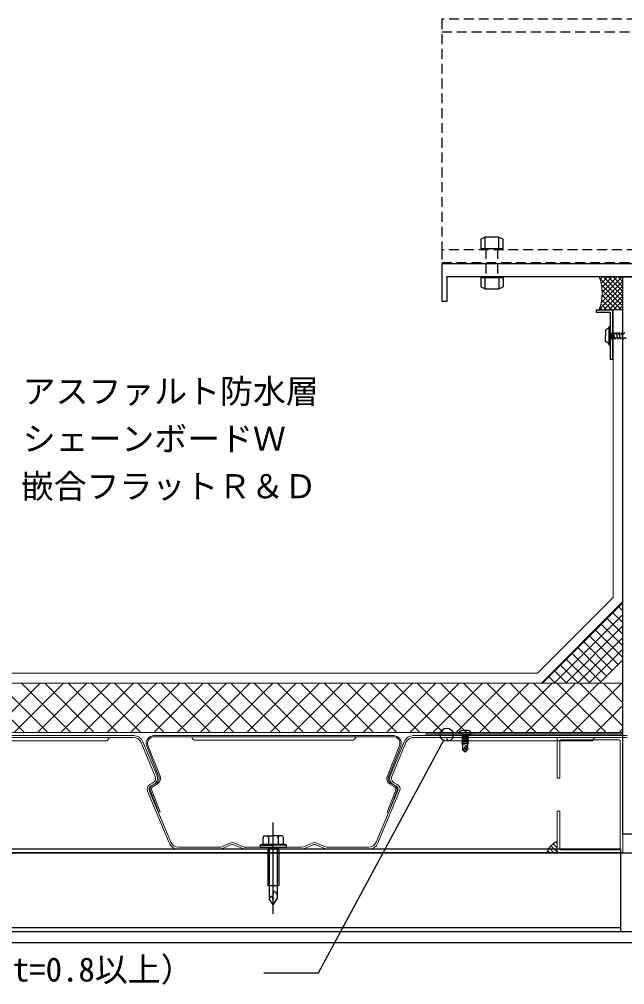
# Model space of a CAD drawing. Units: millimetres, scale not verified. Extents: x -3038 to 3038, y -2115 to 2115.
# Drawn here: x -2249 to -1881, y 1065 to 1651 of the extents above; entities that cross this region are included whole.
import ezdxf
from ezdxf.enums import TextEntityAlignment as Align

# ---------------------------------------------------------------- set-up
doc = ezdxf.new("R2010")
doc.units = ezdxf.units.MM
doc.header["$LTSCALE"] = 5
doc.linetypes.add('DASHED1', pattern=[1.8, 1.2, -0.6])
doc.linetypes.add('LONG_DASHED1', pattern=[7, 6, -1])
for name, color, linetype in [('0-2_母屋', 7, 'Continuous'), ('0-B_ビス', 7, 'Continuous'), ('0-E_テキスト___1', 7, 'Continuous'), ('1-2__0-E_テキスト', 4, 'Continuous'), ('1-3__0-1_鉄骨', 4, 'Continuous')]:
    doc.layers.add(name, color=color, linetype=linetype)
for name, color, linetype, lineweight in [('0-3_デッキ', 3, 'Continuous', 18), ('0-8_防水層', 4, 'Continuous', 18), ('0-9_断熱層', 5, 'Continuous', 18), ('0-A_キャント', 222, 'Continuous', 18)]:
    doc.layers.add(name, color=color, linetype=linetype, lineweight=lineweight)
doc.styles.add('ＭＳ ゴシック', font='')
doc.styles.get('ＭＳ ゴシック').set_extended_font_data('MS Gothic')

msp = doc.modelspace()

# ---------------------------------------------------------------- linework, layer by layer
at = {"layer": '0-2_母屋'}
for p, q in [((-1881.629, 1475.125), (-1881.629, 1495.125)), ((-1881.632, 1297.751), (-1881.629, 1474.97)), ((-1921.629, 1145.707), (-1925.368, 1149.446)), ((-1921.629, 1148.207), (-1924.029, 1150.607)), ((-1921.629, 1150.707), (-1922.498, 1151.576)), ((-1921.629, 1151.748), (-1922.163, 1151.626)), ((-1921.75, 1151.714), (-1921.958, 1151.673)), ((-1882.979, 1147.309), (-2935.262, 1147.309)), ((-1882.979, 1145.009), (-2935.262, 1145.009)), ((-2935.262, 1145.009), (-1135.262, 1145.009)), ((-1926.034, 1145.104), (-1927.372, 1146.442)), ((-1926.497, 1148.071), (-1923.531, 1145.104)), ((-1882.979, 1097.309), (-1882.979, 1147.309)), ((-1882.979, 1099.61), (-2935.262, 1099.61)), ((-2935.262, 1097.309), (-1806.199, 1097.309)), ((-1135.262, 1090.35), (-2935.262, 1090.35))]:
    msp.add_line(p, q, dxfattribs=at)
msp.add_lwpolyline([(-1706.645, 1495.101), (-1706.645, 1156.539), (-1881.629, 1156.539), (-1881.629, 1495.101)], close=True, dxfattribs=at)
msp.add_lwpolyline([(-1922.163, 1151.626), (-1922.366, 1151.572), (-1922.565, 1151.509), (-1922.759, 1151.436), (-1922.869, 1151.388), (-1923.02, 1151.316), (-1923.271, 1151.173), (-1923.513, 1151.013), (-1923.749, 1150.84), (-1923.979, 1150.657), (-1924.206, 1150.469), (-1924.337, 1150.359), (-1924.466, 1150.251), (-1924.687, 1150.064), (-1924.906, 1149.875), (-1925.12, 1149.684), (-1925.328, 1149.488), (-1925.53, 1149.285), (-1925.643, 1149.163), (-1925.758, 1149.034), (-1925.948, 1148.804), (-1926.129, 1148.566), (-1926.302, 1148.322), (-1926.467, 1148.071), (-1926.626, 1147.817), (-1926.716, 1147.667), (-1926.851, 1147.432), (-1927.075, 1147.023), (-1927.289, 1146.609), (-1927.496, 1146.192), (-1927.696, 1145.771), (-1927.893, 1145.349), (-1928.007, 1145.104)], dxfattribs=at)
at = {"layer": '0-3_デッキ'}
for p, q in [((-2308.861, 1216.309), (-2179.111, 1216.309)), ((-2179.111, 1215.11), (-2308.861, 1215.11)), ((-2193.987, 1215.11), (-2194.853, 1213.609)), ((-2021.155, 1216.398), (-2166.555, 1216.398)), ((-2021.155, 1215.598), (-2166.555, 1215.598)), ((-2143.855, 1215.598), (-2142.989, 1214.098)), ((-2043.855, 1215.598), (-2044.721, 1214.098)), ((-2008.861, 1216.309), (-1879.111, 1216.309)), ((-1879.111, 1215.11), (-2008.861, 1215.11)), ((-2001.485, 1217.348), (-1881.629, 1217.348)), ((-1987.831, 1213.109), (-1988.986, 1215.11)), ((-1882.759, 1215.107), (-1927.759, 1215.107)), ((-1921.629, 1215.11), (-1921.629, 1190.373)), ((-1881.629, 1145.873), (-1881.629, 1215.373)), ((-2292.255, 1213.109), (-2195.719, 1213.109)), ((-2165.883, 1191.468), (-2174.499, 1212.041)), ((-2173.393, 1212.504), (-2164.776, 1191.932)), ((-2163.708, 1191.339), (-2171.078, 1209.991)), ((-2162.963, 1191.633), (-2170.334, 1210.285)), ((-2142.123, 1213.598), (-2045.587, 1213.598)), ((-2024.924, 1191.182), (-2017.386, 1210.259)), ((-2024.087, 1191.124), (-2016.642, 1209.965)), ((-2023.196, 1191.932), (-2014.58, 1212.504)), ((-2013.473, 1212.041), (-2022.089, 1191.468)), ((-1920.029, 1213.273), (-1920.029, 1190.373)), ((-1919.529, 1213.773), (-1883.729, 1213.773)), ((-1883.229, 1213.273), (-1883.229, 1147.473)), ((-2169.156, 1186.654), (-2167.255, 1187.654)), ((-2166.696, 1186.592), (-2168.598, 1185.592)), ((-2165.01, 1187.632), (-2167.559, 1186.176)), ((-2164.613, 1186.937), (-2167.163, 1185.481)), ((-2023.182, 1186.693), (-2020.487, 1185.154)), ((-2022.785, 1187.416), (-2020.235, 1185.96)), ((-2019.374, 1185.592), (-2021.276, 1186.592)), ((-2020.718, 1187.654), (-2018.816, 1186.654)), ((-1921.629, 1190.373), (-1920.029, 1190.373)), ((-2157.439, 1151.114), (-2170.619, 1182.585)), ((-2169.512, 1183.049), (-2156.331, 1151.578)), ((-2168.775, 1182.715), (-2163.606, 1169.634)), ((-2168.031, 1183.009), (-2162.862, 1169.929)), ((-2031.64, 1151.578), (-2018.46, 1183.049)), ((-2017.353, 1182.585), (-2030.534, 1151.114)), ((-2019.764, 1182.794), (-2024.933, 1169.713)), ((-2163.606, 1169.634), (-2162.862, 1169.929)), ((-1921.629, 1170.373), (-1920.029, 1170.373)), ((-1921.629, 1170.373), (-1921.629, 1145.873)), ((-1920.029, 1170.373), (-1920.029, 1147.473)), ((-2126.11, 1148.59), (-2119.915, 1151.245)), ((-2119.443, 1150.142), (-2125.638, 1147.487)), ((-2112.32, 1147.481), (-2118.662, 1150.145)), ((-2118.197, 1151.251), (-2111.855, 1148.587)), ((-2076.11, 1148.59), (-2069.915, 1151.245)), ((-2069.443, 1150.142), (-2075.637, 1147.487)), ((-2062.32, 1147.481), (-2068.662, 1150.145)), ((-2068.197, 1151.251), (-2061.855, 1148.587)), ((-2151.72, 1148.509), (-2126.504, 1148.509)), ((-2126.504, 1147.309), (-2151.72, 1147.309)), ((-2143.394, 1147.309), (-2139.057, 1147.309)), ((-2111.468, 1148.509), (-2076.504, 1148.509)), ((-2111.468, 1148.509), (-2076.504, 1148.509)), ((-2076.504, 1147.309), (-2111.468, 1147.309)), ((-2076.504, 1147.309), (-2111.468, 1147.309)), ((-2109.468, 1147.309), (-2090.389, 1147.309)), ((-2097.548, 1147.646), (-2090.701, 1147.646)), ((-2061.468, 1148.509), (-2036.252, 1148.509)), ((-2036.252, 1147.309), (-2061.468, 1147.309)), ((-1921.129, 1145.373), (-1882.129, 1145.373)), ((-1919.529, 1146.973), (-1883.729, 1146.973))]:
    msp.add_line(p, q, dxfattribs=at)
for points in [[(-1881.629, 1216.546), (-2001.485, 1216.546), (-2001.485, 1217.348)], [(-1987.831, 1213.109), (-1900.141, 1213.109), (-1898.986, 1215.11)], [(-2019.02, 1182.5), (-2024.189, 1169.419), (-2024.933, 1169.713)]]:
    msp.add_lwpolyline(points, dxfattribs=at)
for centre, radius, start, end in [((-2179.111, 1210.109), 6.2, 22.72491, 90), ((-2179.111, 1210.109), 5, 22.72491, 90), ((-2166.555, 1211.598), 4.8, 90, 199.56197), ((-2166.555, 1211.598), 4, 90, 199.56197), ((-2142.123, 1214.598), 1, 210, 270), ((-2045.587, 1214.598), 1, 270, 330), ((-2021.155, 1211.598), 4.8, 340.43802, 90), ((-2021.155, 1211.598), 4, 340.43802, 90), ((-2008.861, 1210.109), 6.2, 90, 157.27505), ((-2008.861, 1210.109), 5, 90, 157.27505), ((-2195.719, 1214.11), 1, 270, 330), ((-1919.529, 1213.273), 0.5, 90, 180), ((-1883.729, 1213.273), 0.5, 0, 90), ((-2168.65, 1190.309), 3, 297.72493, 22.72493), ((-2168.65, 1190.309), 4.2, 297.72493, 22.72493), ((-2166.498, 1190.237), 3, 299.73012, 21.56197), ((-2166.498, 1190.237), 3.8, 299.73012, 21.56197), ((-2021.297, 1190.021), 3.8, 158.43802, 240.26987), ((-2021.297, 1190.021), 3, 158.43802, 240.26987), ((-2019.322, 1190.309), 4.2, 157.27505, 242.27505), ((-2019.322, 1190.309), 3, 157.27505, 242.27505), ((-2167.668, 1183.822), 3.2, 117.72491, 202.72493), ((-2167.668, 1183.822), 2, 117.72491, 202.72493), ((-2166.171, 1183.744), 2.8, 119.7301, 201.56197), ((-2166.171, 1183.744), 2, 119.7301, 201.56197), ((-2021.624, 1183.529), 2, 338.43802, 60.26987), ((-2021.624, 1183.529), 2.8, 338.43802, 60.26987), ((-2020.304, 1183.822), 2, 337.27505, 62.27505), ((-2020.304, 1183.822), 3.2, 337.27505, 62.27505), ((-2151.72, 1153.509), 6.2, 202.72493, 270), ((-2151.72, 1153.509), 5, 202.72493, 270), ((-2119.049, 1149.223), 2.2, 67.2135, 113.19858), ((-2119.049, 1149.223), 1, 67.2135, 113.19858), ((-2069.049, 1149.223), 2.2, 67.2135, 113.19858), ((-2069.049, 1149.223), 1, 67.2135, 113.19858), ((-2036.252, 1153.509), 5, 270, 337.27505), ((-2036.252, 1153.509), 6.2, 270, 337.27505), ((-2126.504, 1149.509), 1, 270, 293.19858), ((-2126.504, 1149.509), 2.2, 270, 293.19858), ((-2111.468, 1149.509), 2.2, 247.2135, 270), ((-2111.468, 1149.509), 1, 247.2135, 270), ((-2090.292, 1153.642), 8.665, 216.32169, 223.78168), ((-2097.957, 1153.642), 8.665, 316.21831, 323.6783), ((-2061.468, 1149.509), 2.2, 247.2135, 270), ((-2061.468, 1149.509), 1, 247.2135, 270), ((-1921.129, 1145.873), 0.5, 180, 270), ((-1919.529, 1147.473), 0.5, 180, 270), ((-1883.729, 1147.473), 0.5, 270, 0), ((-1882.129, 1145.873), 0.5, 270, 0)]:
    msp.add_arc(centre, radius, start, end, dxfattribs=at)
at = {"layer": '0-8_防水層'}
for p, q in [((-1881.629, 1480.066), (-1895.804, 1494.24)), ((-1893.801, 1495.125), (-1895.528, 1493.398)), ((-1881.629, 1492.449), (-1894.921, 1479.158)), ((-1890.831, 1495.125), (-1894.91, 1491.045)), ((-1881.882, 1477.35), (-1894.743, 1490.211)), ((-1887.862, 1495.125), (-1894.482, 1488.505)), ((-1881.923, 1495.125), (-1894.386, 1482.662)), ((-1884.893, 1495.125), (-1894.284, 1485.733)), ((-1881.629, 1483.035), (-1893.718, 1495.125)), ((-1881.629, 1486.005), (-1890.749, 1495.125)), ((-1881.629, 1488.974), (-1887.78, 1495.125)), ((-1881.882, 1492.196), (-1884.811, 1495.125)), ((-1881.629, 1489.48), (-1895.984, 1475.125)), ((-1882.627, 1475.125), (-1894.329, 1486.827)), ((-1885.596, 1475.125), (-1894.307, 1483.835)), ((-1881.629, 1486.511), (-1893.015, 1475.125)), ((-1891.536, 1475.125), (-1895.041, 1478.631)), ((-1888.565, 1475.125), (-1894.565, 1481.124)), ((-1881.629, 1483.541), (-1890.046, 1475.125)), ((-1881.629, 1480.572), (-1887.076, 1475.125)), ((-1894.505, 1475.125), (-1895.699, 1476.319)), ((-1881.629, 1477.603), (-1884.107, 1475.125)), ((-1881.629, 1248.194), (-2935.262, 1248.194))]:
    msp.add_line(p, q, dxfattribs=at)
msp.add_lwpolyline([(-1881.629, 1474.97), (-1887.629, 1474.97), (-1887.629, 1300.189), (-1933.625, 1254.194), (-2285.376, 1254.194)], dxfattribs=at)
msp.add_arc((-1922.256, 1485.125), 27.979, 339.05844, 20.94154, dxfattribs=at)
at = {"layer": '0-9_断熱層'}
for p, q in [((-2285.376, 1248.194), (-1931.174, 1248.209)), ((-2275.409, 1248.194), (-2245.409, 1218.194)), ((-2265.769, 1218.194), (-2235.77, 1248.194)), ((-2261.267, 1248.194), (-2231.267, 1218.194)), ((-2251.627, 1218.194), (-2221.627, 1248.194)), ((-2247.125, 1248.194), (-2217.125, 1218.194)), ((-2237.485, 1218.194), (-2207.485, 1248.194)), ((-2232.983, 1248.194), (-2202.983, 1218.194)), ((-2223.343, 1218.194), (-2193.343, 1248.194)), ((-2218.84, 1248.194), (-2188.841, 1218.194)), ((-2209.201, 1218.194), (-2179.201, 1248.194)), ((-2204.698, 1248.194), (-2174.698, 1218.194)), ((-2195.059, 1218.194), (-2165.059, 1248.194)), ((-2190.556, 1248.194), (-2160.556, 1218.194)), ((-2180.917, 1218.194), (-2150.917, 1248.194)), ((-2176.414, 1248.194), (-2146.414, 1218.194)), ((-2166.774, 1218.194), (-2136.775, 1248.194)), ((-2162.272, 1248.194), (-2132.272, 1218.194)), ((-2152.632, 1218.194), (-2122.632, 1248.194)), ((-2148.13, 1248.194), (-2118.13, 1218.194)), ((-2138.49, 1218.194), (-2108.49, 1248.194)), ((-2133.988, 1248.194), (-2103.988, 1218.194)), ((-2124.348, 1218.194), (-2094.348, 1248.194)), ((-2119.845, 1248.194), (-2089.845, 1218.194)), ((-2110.206, 1218.194), (-2080.206, 1248.194)), ((-2105.704, 1248.194), (-2075.703, 1218.194)), ((-2096.064, 1218.194), (-2066.064, 1248.194)), ((-2091.561, 1248.194), (-2061.561, 1218.194)), ((-2081.922, 1218.194), (-2051.922, 1248.194)), ((-2077.419, 1248.194), (-2047.419, 1218.194)), ((-2067.779, 1218.194), (-2037.779, 1248.194)), ((-2063.277, 1248.194), (-2033.277, 1218.194)), ((-2053.638, 1218.194), (-2023.637, 1248.194)), ((-2049.135, 1248.194), (-2019.135, 1218.194)), ((-2039.495, 1218.194), (-2009.495, 1248.194)), ((-2034.993, 1248.194), (-2004.993, 1218.194)), ((-2025.353, 1218.194), (-1995.353, 1248.194)), ((-2020.851, 1248.194), (-1990.85, 1218.194)), ((-2011.211, 1218.194), (-1981.211, 1248.194)), ((-2006.709, 1248.194), (-1976.709, 1218.194)), ((-1997.069, 1218.194), (-1967.069, 1248.194)), ((-1992.566, 1248.194), (-1962.566, 1218.194)), ((-1982.927, 1218.194), (-1952.927, 1248.194)), ((-1978.424, 1248.194), (-1948.424, 1218.194)), ((-1968.785, 1218.194), (-1938.784, 1248.194)), ((-1964.282, 1248.194), (-1934.282, 1218.194)), ((-1954.642, 1218.194), (-1924.643, 1248.194)), ((-1950.14, 1248.194), (-1920.14, 1218.194)), ((-1940.5, 1218.194), (-1910.5, 1248.194)), ((-1935.998, 1248.194), (-1905.998, 1218.194)), ((-1931.174, 1248.209), (-1882.216, 1248.194)), ((-1926.358, 1218.194), (-1896.358, 1248.194)), ((-1921.856, 1248.194), (-1891.856, 1218.194)), ((-1912.216, 1218.194), (-1882.216, 1248.194)), ((-1907.713, 1248.194), (-1881.629, 1222.11)), ((-1893.571, 1248.194), (-1881.629, 1236.252)), ((-1881.629, 1248.194), (-1881.629, 1218.194)), ((-1898.074, 1218.194), (-1881.629, 1234.639)), ((-1883.932, 1218.194), (-1881.629, 1220.497)), ((-1881.629, 1218.194), (-2935.262, 1218.194))]:
    msp.add_line(p, q, dxfattribs=at)
at = {"layer": '0-A_キャント'}
for p, q in [((-1931.174, 1248.209), (-1881.632, 1297.751)), ((-1931.13, 1248.254), (-1881.632, 1297.751)), ((-1930.543, 1248.209), (-1881.699, 1297.053)), ((-1881.685, 1262.343), (-1881.632, 1297.751)), ((-1888.066, 1291.318), (-1881.698, 1284.949)), ((-1884.53, 1294.853), (-1881.699, 1292.021)), ((-1923.472, 1248.209), (-1881.698, 1289.983)), ((-1891.601, 1287.782), (-1881.697, 1277.878)), ((-1916.401, 1248.209), (-1881.698, 1282.912)), ((-1898.672, 1280.711), (-1881.695, 1263.734)), ((-1895.137, 1284.247), (-1881.696, 1270.806)), ((-1909.329, 1248.209), (-1881.697, 1275.842)), ((-1905.743, 1273.64), (-1888.066, 1255.962)), ((-1902.208, 1277.175), (-1884.53, 1259.498)), ((-1909.279, 1270.104), (-1891.601, 1252.427)), ((-1902.258, 1248.209), (-1881.696, 1268.772)), ((-1916.35, 1263.033), (-1901.526, 1248.209)), ((-1912.814, 1266.569), (-1895.137, 1248.891)), ((-1895.818, 1248.209), (-1881.685, 1262.343)), ((-1881.695, 1261.702), (-1881.685, 1261.712)), ((-1923.421, 1255.962), (-1915.669, 1248.209)), ((-1919.886, 1259.498), (-1908.597, 1248.209)), ((-1926.957, 1252.427), (-1922.739, 1248.209)), ((-1930.492, 1248.891), (-1929.878, 1248.277)), ((-1930.492, 1248.891), (-1929.81, 1248.209))]:
    msp.add_line(p, q, dxfattribs=at)
at = {"layer": '0-B_ビス'}
for p, q in [((-1968.082, 1517.88), (-1965.494, 1519.06)), ((-1965.494, 1519.06), (-1965.494, 1512.236)), ((-1957.119, 1519.06), (-1954.443, 1517.88)), ((-1968.082, 1494.565), (-1968.082, 1488.921)), ((-1965.613, 1487.745), (-1968.082, 1488.921)), ((-1887.809, 1474.856), (-1897.809, 1474.856)), ((-1897.808, 1474.856), (-1897.808, 1473.356)), ((-1889.308, 1473.356), (-1897.808, 1473.356)), ((-1889.308, 1473.356), (-1889.308, 1459.545)), ((-1887.809, 1444.856), (-1887.809, 1474.856)), ((-1890.217, 1463.915), (-1892.244, 1462.717)), ((-1892.244, 1462.717), (-1892.237, 1459.201)), ((-1889.301, 1461.3), (-1888.957, 1461.302)), ((-1889.301, 1461.3), (-1889.299, 1457.083)), ((-1888.116, 1457.083), (-1888.956, 1461.29)), ((-1886.429, 1457.083), (-1887.271, 1461.292)), ((-1884.748, 1457.083), (-1885.59, 1461.29)), ((-1883.066, 1457.083), (-1883.906, 1461.292)), ((-1881.382, 1457.083), (-1882.224, 1461.29)), ((-1892.244, 1455.675), (-1892.237, 1459.192)), ((-1890.217, 1454.47), (-1892.244, 1455.675)), ((-1889.308, 1459.545), (-1888.985, 1459.254)), ((-1888.985, 1459.254), (-1889.308, 1458.94)), ((-1889.308, 1458.94), (-1889.308, 1444.856)), ((-1888.116, 1457.083), (-1889.304, 1457.08)), ((-1887.809, 1444.856), (-1889.308, 1444.856)), ((-1979.069, 1217.433), (-1981.339, 1217.433)), ((-1975.619, 1219.383), (-1979.51, 1219.383)), ((-1979.069, 1217.433), (-1979.069, 1207.593)), ((-1976.069, 1217.433), (-1976.069, 1207.593)), ((-1976.069, 1217.433), (-1973.819, 1217.433)), ((-1977.55, 1209.908), (-1978.756, 1207.339)), ((-1977.84, 1206.603), (-1976.069, 1210.273)), ((-1975.569, 1212.843), (-1976.08, 1212.523)), ((-1975.569, 1211.803), (-1976.08, 1211.483)), ((-2094.125, 1131.996), (-2094.125, 1163.606)), ((-2090.027, 1155.507), (-2094.125, 1155.507)), ((-2089.037, 1155.507), (-2090.027, 1155.507)), ((-2102.117, 1149.04), (-2102.117, 1149.438)), ((-2102.068, 1149.686), (-2094.125, 1149.686)), ((-2086.793, 1150.098), (-2101.457, 1150.098)), ((-2100.312, 1150.098), (-2100.312, 1154.407)), ((-2097.123, 1154.407), (-2097.123, 1150.098)), ((-2086.181, 1149.686), (-2094.125, 1149.686)), ((-2091.126, 1154.407), (-2091.126, 1150.098)), ((-2087.937, 1150.098), (-2087.937, 1154.407)), ((-2086.133, 1149.04), (-2086.133, 1149.438)), ((-2101.849, 1148.509), (-2086.4, 1148.509)), ((-2097.548, 1147.646), (-2097.548, 1125.222)), ((-2096.548, 1147.646), (-2096.548, 1117.226)), ((-2091.701, 1147.646), (-2091.701, 1117.226)), ((-2090.701, 1147.646), (-2090.701, 1125.222)), ((-2097.548, 1125.222), (-2090.701, 1125.222)), ((-2094.125, 1113.509), (-2096.548, 1117.226)), ((-2094.125, 1113.509), (-2091.701, 1117.226))]:
    msp.add_line(p, q, dxfattribs=at)
at = {"layer": '0-B_ビス', "linetype": 'DASHED1'}
for p, q in [((-1964.967, 1512.046), (-1964.967, 1494.809)), ((-1957.908, 1512.046), (-1957.908, 1494.809))]:
    msp.add_line(p, q, dxfattribs=at)
at = {"layer": '0-B_ビス', "linetype": 'LONG_DASHED1'}
msp.add_line((-2094.125, 1108.022), (-2094.125, 1159.007), dxfattribs=at)
at = {"layer": '0-B_ビス'}
for points in [[(-1957.119, 1512.236), (-1957.119, 1519.06), (-1965.494, 1519.06)], [(-1968.082, 1517.88), (-1968.082, 1512.236), (-1954.443, 1512.236), (-1954.443, 1517.88)], [(-1968.082, 1494.565), (-1954.443, 1494.565), (-1954.443, 1488.921)], [(-1965.613, 1494.565), (-1965.613, 1487.745), (-1957.119, 1487.745)], [(-1957.119, 1494.565), (-1957.119, 1487.745), (-1954.443, 1488.921)], [(-1975.569, 1217.003), (-1976.069, 1216.689), (-1979.069, 1216.337), (-1979.569, 1216.543)], [(-1975.569, 1215.963), (-1976.08, 1215.643), (-1979.069, 1215.297), (-1979.569, 1215.503)], [(-1975.569, 1214.923), (-1976.069, 1215.011), (-1979.069, 1214.673), (-1979.569, 1214.463)], [(-1979.569, 1213.413), (-1979.069, 1213.217), (-1976.069, 1213.569), (-1975.569, 1213.883)], [(-1976.069, 1212.529), (-1979.059, 1212.173), (-1979.569, 1212.373)], [(-1979.569, 1211.333), (-1979.059, 1211.133), (-1976.069, 1211.489)], [(-1976.579, 1207.173), (-1976.069, 1210.273), (-1977.57, 1209.903)], [(-1976.069, 1207.593), (-1977.55, 1206.359), (-1979.069, 1207.593)], [(-2099.212, 1155.507), (-2098.223, 1155.507), (-2094.125, 1155.507)], [(-2094.125, 1113.509), (-2094.145, 1114.111), (-2094.164, 1114.711), (-2094.183, 1115.304), (-2094.198, 1115.889), (-2094.211, 1116.463), (-2094.221, 1117.022), (-2094.226, 1117.564), (-2094.226, 1118.087), (-2094.221, 1118.586), (-2094.209, 1119.06), (-2094.19, 1119.505), (-2094.163, 1119.919), (-2094.127, 1120.299), (-2094.082, 1120.641), (-2094.027, 1120.943), (-2093.962, 1121.203), (-2093.884, 1121.417), (-2093.795, 1121.583), (-2093.693, 1121.697), (-2093.577, 1121.757), (-2093.447, 1121.76), (-2093.302, 1121.703), (-2093.178, 1121.615), (-2092.965, 1121.401), (-2092.775, 1121.165), (-2092.574, 1120.884), (-2092.364, 1120.567), (-2092.147, 1120.223), (-2091.925, 1119.861), (-2091.701, 1119.49)], [(-2094.125, 1113.509), (-2094.142, 1113.883), (-2094.159, 1114.256), (-2094.178, 1114.625), (-2094.197, 1114.988), (-2094.219, 1115.344), (-2094.243, 1115.691), (-2094.269, 1116.028), (-2094.299, 1116.352), (-2094.332, 1116.662), (-2094.37, 1116.955), (-2094.412, 1117.231), (-2094.459, 1117.487), (-2094.512, 1117.722), (-2094.57, 1117.933), (-2094.635, 1118.12), (-2094.707, 1118.279), (-2094.786, 1118.41), (-2094.873, 1118.511), (-2094.967, 1118.579), (-2095.071, 1118.613), (-2095.184, 1118.612), (-2095.344, 1118.554), (-2095.438, 1118.495), (-2095.58, 1118.381), (-2095.729, 1118.236), (-2095.885, 1118.065), (-2096.046, 1117.873), (-2096.211, 1117.666), (-2096.379, 1117.449), (-2096.548, 1117.226)]]:
    msp.add_lwpolyline(points, dxfattribs=at)
for points in [[(-1890.194, 1464.652), (-1890.194, 1453.735), (-1889.301, 1453.735), (-1889.301, 1464.652)], [(-1975.569, 1217.003), (-1976.08, 1217.103), (-1979.069, 1216.763), (-1979.569, 1216.543)], [(-1975.569, 1215.963), (-1976.069, 1216.061), (-1979.069, 1215.713), (-1979.569, 1215.503)], [(-1975.569, 1214.923), (-1976.069, 1214.609), (-1979.059, 1214.253), (-1979.569, 1214.463)], [(-1979.569, 1213.413), (-1979.069, 1213.633), (-1976.08, 1213.973), (-1975.569, 1213.883)], [(-1975.569, 1212.843), (-1976.08, 1212.933), (-1979.069, 1212.593), (-1979.569, 1212.373)], [(-1979.569, 1211.333), (-1979.069, 1211.553), (-1976.08, 1211.893), (-1975.569, 1211.803)]]:
    msp.add_lwpolyline(points, close=True, dxfattribs=at)
for centre, radius, start, end in [((-1888.116, 1461.29), 0.842, 179.62894, 359.62894), ((-1886.432, 1461.29), 0.842, 179.62894, 359.62894), ((-1884.747, 1461.292), 0.842, 179.62894, 359.62894), ((-1883.068, 1461.292), 0.842, 179.62894, 359.62894), ((-1881.382, 1461.29), 0.842, 179.62894, 359.62894), ((-1887.273, 1457.083), 0.842, 359.62894, 179.62894), ((-1885.592, 1457.083), 0.842, 359.62894, 179.62894), ((-1883.906, 1457.083), 0.842, 359.62894, 179.62894), ((-1882.222, 1457.083), 0.842, 359.62894, 179.62894), ((-1880.539, 1457.083), 0.842, 359.62894, 179.62894), ((-1979.409, 1217.453), 1.93, 90, 180.59373), ((-1975.72, 1217.453), 1.9, 359.39687, 90), ((-1977.998, 1207.684), 0.632, 186.80423, 313.16969), ((-2099.212, 1154.407), 1.1, 90, 180), ((-2098.223, 1154.407), 1.1, 0, 90), ((-2096.023, 1154.407), 1.1, 90, 180), ((-2092.226, 1154.407), 1.1, 0, 90), ((-2090.027, 1154.407), 1.1, 90, 180), ((-2089.037, 1154.407), 1.1, 0, 90), ((-2101.457, 1149.438), 0.66, 90, 180), ((-2086.793, 1149.438), 0.66, 0, 90), ((-2101.457, 1149.04), 0.66, 180, 233.49475), ((-2086.793, 1149.04), 0.66, 306.50523, 0)]:
    msp.add_arc(centre, radius, start, end, dxfattribs=at)
at = {"layer": '1-2__0-E_テキスト'}
for p, q in [((-2066.671, 1072.195), (-1990.303, 1213.926)), ((-2099.915, 1072.195), (-2066.671, 1072.195))]:
    msp.add_line(p, q, dxfattribs=at)
msp.add_circle((-1988.716, 1216.875), 4, dxfattribs=at)
at = {"layer": '1-3__0-1_鉄骨', "linetype": 'DASHED1'}
for p, q in [((-1135.262, 1651.451), (-1991.616, 1651.451)), ((-1991.616, 1651.451), (-1991.616, 1511.451)), ((-1991.616, 1643.744), (-1135.262, 1643.744)), ((-1991.616, 1511.451), (-1991.616, 1503.744)), ((-1135.262, 1511.451), (-1991.616, 1511.451)), ((-1991.616, 1503.744), (-1135.262, 1503.744))]:
    msp.add_line(p, q, dxfattribs=at)
at = {"layer": '1-3__0-1_鉄骨'}
for p, q in [((-1988.616, 1495.125), (-1599.688, 1495.125)), ((-1988.616, 1495.125), (-1988.616, 1480.125)), ((-1988.616, 1480.125), (-1991.616, 1480.125))]:
    msp.add_line(p, q, dxfattribs=at)
msp.add_lwpolyline([(-1596.688, 1502.835), (-1991.616, 1502.835), (-1991.616, 1480.125)], dxfattribs=at)

# ---------------------------------------------------------------- texts
at = {"layer": '0-E_テキスト___1', "style": 'ＭＳ ゴシック'}
for s, p in [('アスファルト防水層', (-2246.478, 1413.78)), ('シェーンボードＷ', (-2246.478, 1384.926)), ('嵌合フラットＲ＆Ｄ', (-2247.632, 1356.071)), ('溶融亜鉛メッキ鋼板（t=0.8以上）', (-2452.406, 1062.528))]:
    msp.add_text(s, height=14.66, dxfattribs=at).set_placement(p, align=Align.BOTTOM_LEFT)

doc.saveas('drawing.dxf')
